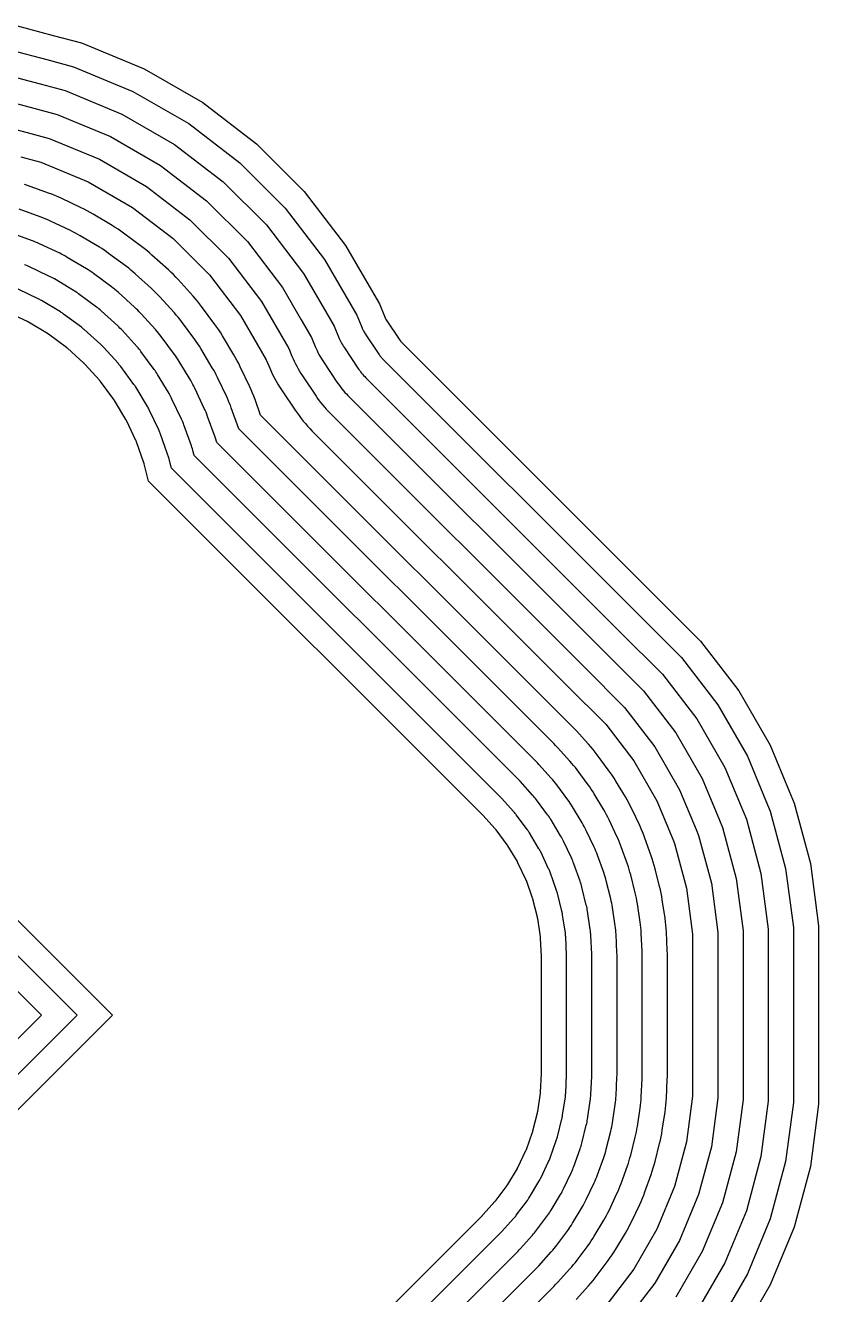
# Model space of a CAD drawing. Header units: metres. Extents: x 4.9 to 17.8, y 3.1 to 11.9.
# Drawn here: x 14.68 to 17.83, y 6.14 to 11.18 of the extents above; entities that cross this region are included whole.
import ezdxf

# ---------------------------------------------------------------- set-up
doc = ezdxf.new("R2010")
doc.units = ezdxf.units.M

msp = doc.modelspace()

# ---------------------------------------------------------------- linework, layer by layer
for points in [[(14.6459, 11.1804), (14.7935, 11.1409), (14.9055, 11.1109), (15.1539, 11.008), (15.3867, 10.8736), (15.5999, 10.71), (15.79, 10.5199), (15.9536, 10.3066), (16.0378, 10.1609), (16.088, 10.0739), (16.1106, 10.0193), (16.1111, 10.0182), (16.1116, 10.0171), (16.1121, 10.016), (16.1127, 10.0149), (16.1133, 10.0138), (16.1139, 10.0128), (16.1145, 10.0117), (16.1152, 10.0107), (16.1692, 9.9299), (16.1699, 9.9289), (16.1706, 9.9279), (16.1713, 9.9269), (16.1721, 9.926), (16.1729, 9.925), (16.1737, 9.9241), (16.1745, 9.9232), (16.1754, 9.9223), (17.1845, 8.9132), (17.1846, 8.9132), (17.363, 8.7347), (17.5147, 8.5371), (17.6392, 8.3213), (17.715, 8.1385), (17.7346, 8.0912), (17.799, 7.8505), (17.8316, 7.6035), (17.8316, 6.8944), (17.799, 6.6474), (17.7346, 6.4068), (17.6392, 6.1766), (17.5147, 5.9608)], [(14.6264, 11.0821), (14.7676, 11.0443), (14.8733, 11.016), (15.1096, 10.9181), (15.331, 10.7903), (15.5338, 10.6346), (15.7146, 10.4538), (15.8703, 10.251), (15.9511, 10.1109), (15.9981, 10.0295), (16.0182, 9.9811), (16.0196, 9.9777), (16.0212, 9.9743), (16.0228, 9.971), (16.0245, 9.9678), (16.0263, 9.9645), (16.0281, 9.9614), (16.03, 9.9582), (16.0321, 9.9551), (16.086, 9.8744), (16.0881, 9.8713), (16.0903, 9.8683), (16.0925, 9.8654), (16.0948, 9.8625), (16.0972, 9.8597), (16.0996, 9.857), (16.1021, 9.8543), (16.1047, 9.8516), (17.1138, 8.8425), (17.1139, 8.8425), (17.2877, 8.6687), (17.4313, 8.4814), (17.5493, 8.277), (17.6226, 8.1002), (17.6397, 8.059), (17.7008, 7.831), (17.7316, 7.597), (17.7316, 6.901), (17.7008, 6.6669), (17.6397, 6.439), (17.5493, 6.2209), (17.4313, 6.0165)], [(14.6068, 10.9839), (14.7418, 10.9477), (14.8411, 10.9211), (15.0652, 10.8282), (15.2753, 10.7069), (15.4678, 10.5593), (15.6393, 10.3878), (15.787, 10.1953), (15.8645, 10.0609), (15.9082, 9.9852), (15.9258, 9.9428), (15.9282, 9.9372), (15.9308, 9.9316), (15.9335, 9.9261), (15.9363, 9.9206), (15.9393, 9.9153), (15.9423, 9.91), (15.9456, 9.9047), (15.9489, 9.8996), (16.0029, 9.8188), (16.0064, 9.8137), (16.0099, 9.8088), (16.0137, 9.8039), (16.0175, 9.7991), (16.0214, 9.7944), (16.0255, 9.7898), (16.0297, 9.7853), (16.034, 9.7809), (17.0431, 8.7718), (17.0431, 8.7718), (17.2123, 8.6026), (17.348, 8.4257), (17.4595, 8.2327), (17.5302, 8.062), (17.5448, 8.0267), (17.6025, 7.8114), (17.6316, 7.5904), (17.6316, 6.9075), (17.6025, 6.6865), (17.5448, 6.4712), (17.4595, 6.2652), (17.348, 6.0722)], [(14.5873, 10.8856), (14.7159, 10.8511), (14.8089, 10.8262), (15.0209, 10.7384), (15.2196, 10.6236), (15.4017, 10.4839), (15.5639, 10.3217), (15.7036, 10.1396), (15.7779, 10.0109), (15.8184, 9.9409), (15.8334, 9.9045), (15.8368, 9.8966), (15.8404, 9.8888), (15.8441, 9.8811), (15.8481, 9.8735), (15.8522, 9.866), (15.8566, 9.8585), (15.8611, 9.8512), (15.8658, 9.844), (15.9197, 9.7632), (15.9246, 9.7562), (15.9296, 9.7492), (15.9348, 9.7424), (15.9402, 9.7357), (15.9457, 9.7291), (15.9514, 9.7227), (15.9573, 9.7164), (15.9633, 9.7102), (16.9724, 8.7011), (16.9724, 8.701), (17.137, 8.5365), (17.2647, 8.3701), (17.3696, 8.1884), (17.4378, 8.0237), (17.4499, 7.9945), (17.5042, 7.7919), (17.5316, 7.5839), (17.5316, 6.9141), (17.5042, 6.706), (17.4499, 6.5034), (17.3696, 6.3096), (17.2647, 6.1279)], [(14.5677, 10.7873), (14.69, 10.7545), (14.7767, 10.7313), (14.9766, 10.6485), (15.1639, 10.5403), (15.3356, 10.4086), (15.4886, 10.2556), (15.6203, 10.0839), (15.6913, 9.9609), (15.7285, 9.8966), (15.741, 9.8663), (15.7454, 9.8561), (15.75, 9.8461), (15.7548, 9.8362), (15.7599, 9.8264), (15.7652, 9.8167), (15.7708, 9.8071), (15.7766, 9.7977), (15.7826, 9.7885), (15.8366, 9.7077), (15.8428, 9.6986), (15.8493, 9.6896), (15.856, 9.6808), (15.8629, 9.6722), (15.87, 9.6638), (15.8773, 9.6555), (15.8848, 9.6474), (15.8926, 9.6395), (16.9017, 8.6304), (16.9017, 8.6303), (17.0616, 8.4704), (17.1814, 8.3144), (17.2797, 8.144), (17.3454, 7.9854), (17.355, 7.9623), (17.4059, 7.7723), (17.4316, 7.5773), (17.4316, 6.9206), (17.4059, 6.7256), (17.355, 6.5356), (17.2797, 6.3539), (17.1814, 6.1835), (17.0616, 6.0275)], [(14.6641, 10.6579), (14.7445, 10.6364), (14.9323, 10.5586), (15.1083, 10.457), (15.2695, 10.3332), (15.4132, 10.1895), (15.537, 10.0283), (15.6047, 9.9109), (15.6386, 9.8523), (15.6486, 9.828), (15.654, 9.8156), (15.6596, 9.8033), (15.6655, 9.7912), (15.6717, 9.7792), (15.6782, 9.7674), (15.685, 9.7557), (15.6921, 9.7442), (15.6995, 9.7329), (15.7534, 9.6521), (15.7611, 9.641), (15.769, 9.6301), (15.7772, 9.6193), (15.7856, 9.6088), (15.7943, 9.5985), (15.8032, 9.5883), (15.8124, 9.5784), (15.8218, 9.5688), (16.831, 8.5597), (16.831, 8.5596), (16.9863, 8.4044), (17.098, 8.2587), (17.1898, 8.0997), (17.253, 7.9472), (17.2601, 7.9301), (17.3076, 7.7528), (17.3316, 7.5708), (17.3316, 6.9272), (17.3076, 6.7452), (17.2601, 6.5678), (17.1898, 6.3982), (17.098, 6.2392), (16.9863, 6.0936)], [(16.8692, 6.119), (16.9186, 6.1736), (16.9276, 6.1837), (16.9363, 6.194), (16.9447, 6.2046), (16.9529, 6.2153), (16.9967, 6.2744), (17.0046, 6.2854), (17.0123, 6.2965), (17.0196, 6.3078), (17.0267, 6.3193), (17.0646, 6.3825), (17.0714, 6.3941), (17.0779, 6.406), (17.0841, 6.418), (17.09, 6.4301), (17.1215, 6.4966), (17.1271, 6.5089), (17.1325, 6.5213), (17.1375, 6.5339), (17.1422, 6.5465), (17.167, 6.6158), (17.1714, 6.6286), (17.1754, 6.6415), (17.1792, 6.6544), (17.1826, 6.6675), (17.2005, 6.7389), (17.2037, 6.7521), (17.2065, 6.7653), (17.2089, 6.7785), (17.2111, 6.7919), (17.2219, 6.8647), (17.2237, 6.8781), (17.2252, 6.8915), (17.2263, 6.905), (17.2272, 6.9184), (17.2308, 6.992), (17.2313, 7.0055), (17.2314, 7.019), (17.2314, 7.479), (17.2313, 7.4925), (17.2308, 7.5059), (17.2272, 7.5795), (17.2263, 7.593), (17.2252, 7.6064), (17.2237, 7.6198), (17.2219, 7.6332), (17.2111, 7.7061), (17.2089, 7.7194), (17.2065, 7.7327), (17.2037, 7.7459), (17.2005, 7.759), (17.1826, 7.8304), (17.1792, 7.8435), (17.1754, 7.8564), (17.1714, 7.8693), (17.167, 7.8821), (17.1422, 7.9514), (17.1375, 7.9641), (17.1325, 7.9766), (17.1271, 7.989), (17.1215, 8.0013), (17.09, 8.0678), (17.0841, 8.08), (17.0779, 8.092), (17.0714, 8.1038), (17.0646, 8.1154), (17.0267, 8.1786), (17.0196, 8.1901), (17.0123, 8.2014), (17.0046, 8.2125), (16.9967, 8.2235), (16.9529, 8.2826), (16.9447, 8.2934), (16.9363, 8.3039), (16.9276, 8.3142), (16.9186, 8.3244), (16.8692, 8.3789), (16.86, 8.3888), (16.8506, 8.3985), (15.6167, 9.6324), (15.5944, 9.6947), (15.5896, 9.7074), (15.5846, 9.7199), (15.5793, 9.7323), (15.5737, 9.7446), (15.5359, 9.8244), (15.53, 9.8366), (15.5238, 9.8485), (15.5173, 9.8604), (15.5105, 9.872), (15.4651, 9.9478), (15.458, 9.9593), (15.4506, 9.9706), (15.443, 9.9817), (15.4351, 9.9927), (15.3825, 10.0636), (15.3743, 10.0743), (15.3659, 10.0849), (15.3572, 10.0952), (15.3482, 10.1053), (15.2889, 10.1708), (15.2797, 10.1807), (15.2703, 10.1903), (15.2607, 10.1997), (15.2508, 10.2089), (15.1853, 10.2682), (15.1752, 10.2772), (15.1649, 10.2859), (15.1543, 10.2943), (15.1436, 10.3025), (15.0727, 10.3551), (15.0617, 10.363), (15.0506, 10.3706), (15.0393, 10.378), (15.0278, 10.3851), (14.952, 10.4305), (14.9404, 10.4373), (14.9285, 10.4438), (14.9166, 10.45), (14.9044, 10.4559), (14.8246, 10.4937), (14.8123, 10.4993), (14.7999, 10.5046), (14.7874, 10.5096), (14.7747, 10.5144), (14.6916, 10.5441), (14.6788, 10.5485)], [(14.7799, 4.1702), (16.7799, 6.1702), (16.7876, 6.1781), (16.7951, 6.1862), (16.8445, 6.2407), (16.8519, 6.249), (16.859, 6.2575), (16.8659, 6.2661), (16.8726, 6.2749), (16.9164, 6.334), (16.9229, 6.343), (16.9291, 6.3521), (16.9352, 6.3613), (16.941, 6.3707), (16.9788, 6.4339), (16.9844, 6.4434), (16.9897, 6.4531), (16.9948, 6.4629), (16.9996, 6.4728), (17.0311, 6.5394), (17.0357, 6.5494), (17.0401, 6.5596), (17.0442, 6.5699), (17.048, 6.5802), (17.0728, 6.6495), (17.0764, 6.66), (17.0798, 6.6705), (17.0828, 6.6811), (17.0856, 6.6918), (17.1035, 6.7632), (17.1061, 6.774), (17.1084, 6.7848), (17.1104, 6.7956), (17.1121, 6.8065), (17.123, 6.8794), (17.1244, 6.8903), (17.1257, 6.9013), (17.1266, 6.9123), (17.1273, 6.9233), (17.1309, 6.9969), (17.1313, 7.0079), (17.1314, 7.019), (17.1314, 7.479), (17.1313, 7.49), (17.1309, 7.501), (17.1273, 7.5746), (17.1266, 7.5856), (17.1257, 7.5966), (17.1244, 7.6076), (17.123, 7.6185), (17.1121, 7.6914), (17.1104, 7.7023), (17.1084, 7.7131), (17.1061, 7.7239), (17.1035, 7.7347), (17.0856, 7.8061), (17.0828, 7.8168), (17.0798, 7.8274), (17.0764, 7.8379), (17.0728, 7.8484), (17.048, 7.9177), (17.0442, 7.9281), (17.0401, 7.9383), (17.0357, 7.9485), (17.0311, 7.9585), (16.9996, 8.0251), (16.9948, 8.035), (16.9897, 8.0448), (16.9844, 8.0545), (16.9788, 8.064), (16.941, 8.1272), (16.9352, 8.1366), (16.9291, 8.1459), (16.9229, 8.155), (16.9164, 8.1639), (16.8726, 8.2231), (16.8659, 8.2318), (16.859, 8.2405), (16.8519, 8.2489), (16.8445, 8.2572), (16.7951, 8.3118), (16.7876, 8.3198), (16.7799, 8.3278), (15.5301, 9.5775), (15.53, 9.5779), (15.5002, 9.661), (15.4964, 9.6714), (15.4922, 9.6816), (15.4879, 9.6918), (15.4833, 9.7018), (15.4455, 9.7817), (15.4407, 9.7916), (15.4356, 9.8014), (15.4303, 9.8111), (15.4247, 9.8206), (15.3793, 9.8964), (15.3735, 9.9058), (15.3675, 9.915), (15.3612, 9.9241), (15.3548, 9.9331), (15.3022, 10.004), (15.2955, 10.0128), (15.2886, 10.0214), (15.2815, 10.0299), (15.2741, 10.0382), (15.2148, 10.1036), (15.2073, 10.1117), (15.1996, 10.1196), (15.1917, 10.1273), (15.1836, 10.1348), (15.1182, 10.1941), (15.1099, 10.2015), (15.1014, 10.2086), (15.0928, 10.2155), (15.084, 10.2222), (15.0131, 10.2748), (15.0041, 10.2812), (14.995, 10.2875), (14.9858, 10.2935), (14.9764, 10.2993), (14.9006, 10.3447), (14.8911, 10.3503), (14.8814, 10.3556), (14.8716, 10.3607), (14.8617, 10.3655), (14.7818, 10.4033), (14.7718, 10.4079), (14.7616, 10.4122), (14.7514, 10.4164), (14.741, 10.4202), (14.6579, 10.45)], [(14.7091, 4.2409), (16.7091, 6.2409), (16.7151, 6.247), (16.721, 6.2533), (16.7704, 6.3079), (16.7761, 6.3143), (16.7817, 6.3209), (16.787, 6.3276), (16.7922, 6.3344), (16.8361, 6.3936), (16.8411, 6.4005), (16.846, 6.4076), (16.8507, 6.4148), (16.8552, 6.4221), (16.893, 6.4853), (16.8974, 6.4927), (16.9015, 6.5002), (16.9055, 6.5079), (16.9092, 6.5156), (16.9407, 6.5822), (16.9443, 6.59), (16.9477, 6.5979), (16.9509, 6.6058), (16.9539, 6.6139), (16.9787, 6.6832), (16.9815, 6.6914), (16.9841, 6.6995), (16.9864, 6.7078), (16.9886, 6.7161), (17.0065, 6.7875), (17.0085, 6.7959), (17.0103, 6.8043), (17.0119, 6.8127), (17.0132, 6.8212), (17.024, 6.8941), (17.0252, 6.9026), (17.0261, 6.9111), (17.0269, 6.9197), (17.0274, 6.9282), (17.031, 7.0018), (17.0313, 7.0104), (17.0314, 7.019), (17.0314, 7.479), (17.0313, 7.4876), (17.031, 7.4961), (17.0274, 7.5697), (17.0269, 7.5783), (17.0261, 7.5868), (17.0252, 7.5954), (17.024, 7.6039), (17.0132, 7.6767), (17.0119, 7.6852), (17.0103, 7.6936), (17.0085, 7.702), (17.0065, 7.7104), (16.9886, 7.7818), (16.9864, 7.7901), (16.9841, 7.7984), (16.9815, 7.8066), (16.9787, 7.8147), (16.9539, 7.884), (16.9509, 7.8921), (16.9477, 7.9001), (16.9443, 7.908), (16.9407, 7.9158), (16.9092, 7.9823), (16.9055, 7.99), (16.9015, 7.9977), (16.8974, 8.0052), (16.893, 8.0126), (16.8552, 8.0758), (16.8507, 8.0831), (16.846, 8.0903), (16.8411, 8.0974), (16.8361, 8.1043), (16.7922, 8.1635), (16.787, 8.1703), (16.7817, 8.177), (16.7761, 8.1836), (16.7704, 8.19), (16.721, 8.2446), (16.7151, 8.2509), (16.7091, 8.257), (15.4424, 9.5238), (15.4412, 9.5279), (15.4386, 9.5361), (15.4358, 9.5442), (15.406, 9.6273), (15.4031, 9.6354), (15.3999, 9.6434), (15.3965, 9.6513), (15.3929, 9.6591), (15.3551, 9.7389), (15.3514, 9.7466), (15.3474, 9.7543), (15.3433, 9.7618), (15.3389, 9.7692), (15.2935, 9.845), (15.289, 9.8523), (15.2843, 9.8595), (15.2795, 9.8666), (15.2745, 9.8735), (15.2218, 9.9445), (15.2166, 9.9513), (15.2113, 9.958), (15.2057, 9.9646), (15.2001, 9.971), (15.1407, 10.0365), (15.1349, 10.0427), (15.1289, 10.0489), (15.1227, 10.0549), (15.1165, 10.0607), (15.051, 10.1201), (15.0446, 10.1257), (15.038, 10.1313), (15.0313, 10.1366), (15.0245, 10.1418), (14.9535, 10.1945), (14.9466, 10.1995), (14.9395, 10.2043), (14.9323, 10.209), (14.925, 10.2135), (14.8492, 10.2589), (14.8418, 10.2633), (14.8343, 10.2674), (14.8266, 10.2714), (14.8189, 10.2751), (14.7391, 10.3129), (14.7313, 10.3165), (14.7234, 10.3199), (14.7154, 10.3231), (14.7073, 10.326), (14.6242, 10.3558)], [(14.6384, 4.3116), (16.6384, 6.3116), (16.6427, 6.316), (16.6469, 6.3205), (16.6963, 6.375), (16.7004, 6.3796), (16.7044, 6.3843), (16.7082, 6.3891), (16.7119, 6.394), (16.7558, 6.4532), (16.7594, 6.4581), (16.7628, 6.4632), (16.7662, 6.4683), (16.7694, 6.4735), (16.8073, 6.5367), (16.8104, 6.542), (16.8133, 6.5474), (16.8161, 6.5528), (16.8188, 6.5583), (16.8503, 6.6249), (16.8529, 6.6305), (16.8553, 6.6361), (16.8576, 6.6418), (16.8597, 6.6476), (16.8845, 6.7169), (16.8865, 6.7227), (16.8884, 6.7286), (16.8901, 6.7345), (16.8916, 6.7404), (16.9095, 6.8118), (16.9109, 6.8178), (16.9122, 6.8238), (16.9133, 6.8298), (16.9143, 6.8359), (16.9251, 6.9087), (16.9259, 6.9148), (16.9266, 6.9209), (16.9271, 6.927), (16.9275, 6.9331), (16.9311, 7.0067), (16.9314, 7.0128), (16.9314, 7.019), (16.9314, 7.479), (16.9314, 7.4851), (16.9311, 7.4912), (16.9275, 7.5648), (16.9271, 7.5709), (16.9266, 7.577), (16.9259, 7.5831), (16.9251, 7.5892), (16.9143, 7.662), (16.9133, 7.6681), (16.9122, 7.6741), (16.9109, 7.6801), (16.9095, 7.6861), (16.8916, 7.7575), (16.8901, 7.7635), (16.8884, 7.7694), (16.8865, 7.7752), (16.8845, 7.781), (16.8597, 7.8503), (16.8576, 7.8561), (16.8553, 7.8618), (16.8529, 7.8674), (16.8503, 7.873), (16.8188, 7.9396), (16.8161, 7.9451), (16.8133, 7.9505), (16.8104, 7.9559), (16.8073, 7.9612), (16.7694, 8.0244), (16.7662, 8.0296), (16.7628, 8.0347), (16.7594, 8.0398), (16.7558, 8.0448), (16.7119, 8.1039), (16.7082, 8.1088), (16.7044, 8.1136), (16.7004, 8.1183), (16.6963, 8.1229), (16.6469, 8.1774), (16.6427, 8.1819), (16.6384, 8.1863), (15.3524, 9.4723), (15.3488, 9.487), (15.3472, 9.4929), (15.3455, 9.4988), (15.3436, 9.5047), (15.3416, 9.5105), (15.3119, 9.5936), (15.3098, 9.5994), (15.3075, 9.6051), (15.3051, 9.6107), (15.3025, 9.6163), (15.2647, 9.6962), (15.262, 9.7017), (15.2592, 9.7071), (15.2563, 9.7125), (15.2532, 9.7178), (15.2078, 9.7936), (15.2045, 9.7988), (15.2012, 9.8039), (15.1977, 9.809), (15.1941, 9.814), (15.1415, 9.8849), (15.1378, 9.8898), (15.134, 9.8946), (15.13, 9.8993), (15.126, 9.9039), (15.0666, 9.9693), (15.0625, 9.9738), (15.0582, 9.9782), (15.0538, 9.9825), (15.0493, 9.9866), (14.9839, 10.046), (14.9793, 10.05), (14.9746, 10.054), (14.9698, 10.0578), (14.9649, 10.0615), (14.894, 10.1141), (14.889, 10.1177), (14.8839, 10.1212), (14.8788, 10.1245), (14.8736, 10.1278), (14.7978, 10.1732), (14.7925, 10.1763), (14.7871, 10.1792), (14.7817, 10.182), (14.7762, 10.1847), (14.6963, 10.2225), (14.6907, 10.2251), (14.6851, 10.2275), (14.6794, 10.2298)], [(14.5677, 4.3823), (16.5677, 6.3823), (16.5703, 6.3849), (16.5728, 6.3876), (16.6223, 6.4422), (16.6247, 6.445), (16.6271, 6.4478), (16.6294, 6.4506), (16.6316, 6.4536), (16.6755, 6.5127), (16.6776, 6.5157), (16.6797, 6.5187), (16.6817, 6.5218), (16.6836, 6.525), (16.7215, 6.5881), (16.7233, 6.5913), (16.7251, 6.5945), (16.7268, 6.5978), (16.7284, 6.6011), (16.7599, 6.6677), (16.7615, 6.671), (16.7629, 6.6744), (16.7643, 6.6778), (16.7656, 6.6813), (16.7904, 6.7506), (16.7916, 6.7541), (16.7927, 6.7576), (16.7937, 6.7611), (16.7946, 6.7647), (16.8125, 6.8361), (16.8134, 6.8397), (16.8141, 6.8433), (16.8148, 6.8469), (16.8154, 6.8506), (16.8262, 6.9234), (16.8267, 6.9271), (16.8271, 6.9307), (16.8274, 6.9344), (16.8276, 6.9381), (16.8313, 7.0116), (16.8314, 7.0153), (16.8314, 7.019), (16.8314, 7.479), (16.8314, 7.4826), (16.8313, 7.4863), (16.8276, 7.5599), (16.8274, 7.5635), (16.8271, 7.5672), (16.8267, 7.5709), (16.8262, 7.5745), (16.8154, 7.6474), (16.8148, 7.651), (16.8141, 7.6546), (16.8134, 7.6582), (16.8125, 7.6618), (16.7946, 7.7332), (16.7937, 7.7368), (16.7927, 7.7403), (16.7916, 7.7438), (16.7904, 7.7473), (16.7656, 7.8167), (16.7643, 7.8201), (16.7629, 7.8235), (16.7615, 7.8269), (16.7599, 7.8303), (16.7284, 7.8968), (16.7268, 7.9001), (16.7251, 7.9034), (16.7233, 7.9066), (16.7215, 7.9098), (16.6836, 7.973), (16.6817, 7.9761), (16.6797, 7.9792), (16.6776, 7.9822), (16.6755, 7.9852), (16.6316, 8.0443), (16.6294, 8.0473), (16.6271, 8.0502), (16.6247, 8.053), (16.6223, 8.0557), (16.5728, 8.1103), (16.5703, 8.113), (16.5677, 8.1156), (15.2622, 9.4212), (15.2518, 9.4627), (15.2508, 9.4663), (15.2498, 9.4698), (15.2487, 9.4733), (15.2475, 9.4768), (15.2177, 9.56), (15.2165, 9.5634), (15.2151, 9.5668), (15.2136, 9.5702), (15.2121, 9.5736), (15.1743, 9.6534), (15.1727, 9.6567), (15.171, 9.66), (15.1693, 9.6632), (15.1674, 9.6664), (15.122, 9.7421), (15.1201, 9.7453), (15.1181, 9.7484), (15.116, 9.7514), (15.1138, 9.7544), (15.0612, 9.8253), (15.059, 9.8283), (15.0567, 9.8311), (15.0543, 9.8339), (15.0519, 9.8367), (14.9926, 9.9021), (14.99, 9.9048), (14.9875, 9.9075), (14.9848, 9.91), (14.9821, 9.9126), (14.9167, 9.9719), (14.9139, 9.9743), (14.9111, 9.9767), (14.9083, 9.979), (14.9053, 9.9812), (14.8344, 10.0338), (14.8314, 10.036), (14.8284, 10.0381), (14.8253, 10.0401), (14.8221, 10.042), (14.7464, 10.0874), (14.7432, 10.0893), (14.74, 10.091), (14.7367, 10.0927), (14.7334, 10.0943), (14.6536, 10.1321)], [(14.497, 4.453), (16.497, 6.453), (16.4979, 6.4539), (16.4987, 6.4548), (16.5482, 6.5094), (16.549, 6.5103), (16.5498, 6.5112), (16.5505, 6.5122), (16.5513, 6.5131), (16.5951, 6.5723), (16.5959, 6.5733), (16.5966, 6.5743), (16.5972, 6.5753), (16.5979, 6.5764), (16.6357, 6.6395), (16.6363, 6.6406), (16.6369, 6.6417), (16.6375, 6.6428), (16.638, 6.6439), (16.6695, 6.7104), (16.67, 6.7115), (16.6705, 6.7127), (16.671, 6.7138), (16.6714, 6.715), (16.6962, 6.7843), (16.6966, 6.7855), (16.697, 6.7866), (16.6973, 6.7878), (16.6976, 6.789), (16.7155, 6.8604), (16.7158, 6.8616), (16.7161, 6.8628), (16.7163, 6.864), (16.7165, 6.8652), (16.7273, 6.9381), (16.7274, 6.9393), (16.7276, 6.9405), (16.7277, 6.9417), (16.7278, 6.943), (16.7314, 7.0165), (16.7314, 7.0177), (16.7314, 7.019), (16.7314, 7.479), (16.7314, 7.4802), (16.7314, 7.4814), (16.7278, 7.555), (16.7277, 7.5562), (16.7276, 7.5574), (16.7274, 7.5586), (16.7273, 7.5598), (16.7165, 7.6327), (16.7163, 7.6339), (16.7161, 7.6351), (16.7158, 7.6363), (16.7155, 7.6375), (16.6976, 7.7089), (16.6973, 7.7101), (16.697, 7.7113), (16.6966, 7.7125), (16.6962, 7.7136), (16.6714, 7.783), (16.671, 7.7841), (16.6705, 7.7853), (16.67, 7.7864), (16.6695, 7.7875), (16.638, 7.8541), (16.6375, 7.8552), (16.6369, 7.8563), (16.6363, 7.8573), (16.6357, 7.8584), (16.5979, 7.9216), (16.5972, 7.9226), (16.5966, 7.9236), (16.5959, 7.9246), (16.5951, 7.9256), (16.5513, 7.9848), (16.5505, 7.9858), (16.5498, 7.9867), (16.549, 7.9877), (16.5482, 7.9886), (16.4987, 8.0431), (16.4979, 8.044), (16.497, 8.0449), (15.1719, 9.37), (15.1548, 9.4384), (15.1544, 9.4396), (15.1541, 9.4408), (15.1537, 9.442), (15.1533, 9.4431), (15.1236, 9.5263), (15.1232, 9.5274), (15.1227, 9.5286), (15.1222, 9.5297), (15.1217, 9.5308), (15.0839, 9.6106), (15.0834, 9.6117), (15.0828, 9.6128), (15.0822, 9.6139), (15.0816, 9.615), (15.0362, 9.6907), (15.0356, 9.6918), (15.0349, 9.6928), (15.0342, 9.6938), (15.0335, 9.6948), (14.9809, 9.7658), (14.9801, 9.7667), (14.9794, 9.7677), (14.9786, 9.7686), (14.9778, 9.7695), (14.9185, 9.835), (14.9176, 9.8359), (14.9168, 9.8368), (14.9159, 9.8376), (14.915, 9.8385), (14.8495, 9.8978), (14.8486, 9.8986), (14.8477, 9.8994), (14.8467, 9.9001), (14.8458, 9.9009), (14.7748, 9.9535), (14.7738, 9.9542), (14.7728, 9.9549), (14.7718, 9.9556), (14.7707, 9.9562), (14.695, 10.0016), (14.6939, 10.0022), (14.6928, 10.0028), (14.6917, 10.0034), (14.6906, 10.0039), (14.6108, 10.0417)], [(14.04, 8.2381), (15.0292, 7.249), (13.5995, 5.8193)], [(13.9888, 8.1479), (14.8877, 7.249), (13.5581, 5.9193)], [(13.9377, 8.0576), (14.7463, 7.249), (13.5167, 6.0193)]]:
    msp.add_lwpolyline(points)

doc.saveas('drawing.dxf')
